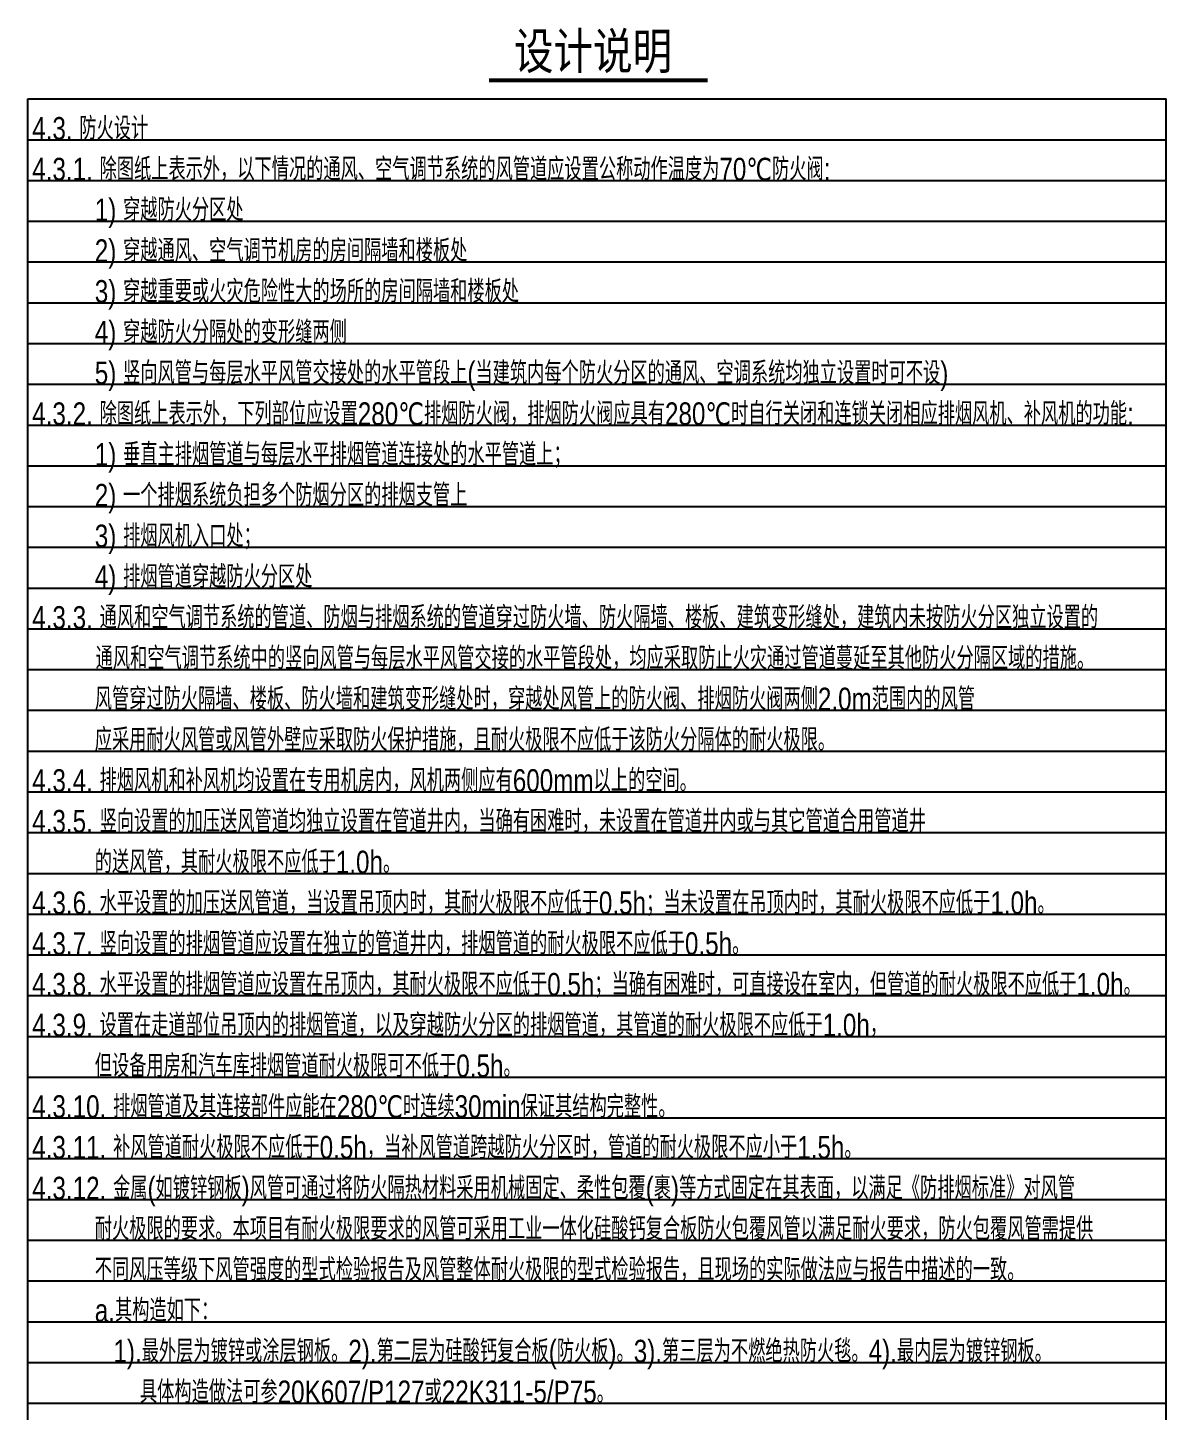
# Model space of a CAD drawing. Extents: x -976302 to -776254, y 5665 to 231437.
# Drawn here: x -832313 to -807181, y 167714 to 198268 of the extents above; entities that cross this region are included whole.
import ezdxf

# ---------------------------------------------------------------- set-up
doc = ezdxf.new("R2010")
doc.units = 0
doc.header["$LTSCALE"] = 1000
doc.header["$MEASUREMENT"] = 0
doc.layers.add('暖通', color=7, linetype='Continuous')
doc.styles.add('-黑体', font='simhei.ttf', dxfattribs={"width": 0.8})
doc.styles.add('文字仿宋', font='fsdb_e.shx', dxfattribs={"width": 0.7, "bigfont": 'fsdb.shx'})

msp = doc.modelspace()

# ---------------------------------------------------------------- linework, layer by layer
at = {"layer": '暖通', "color": 7}
for p, q in [((-832313, 196693.8), (-807181.2, 196693.8)), ((-832313, 141793.8), (-832313, 196693.8)), ((-832313, 196693.8), (-807181.2, 196693.8)), ((-807181.2, 141793.8), (-807181.2, 196693.8)), ((-832313, 195793.8), (-807181.2, 195793.8)), ((-832313, 194893.8), (-807181.2, 194893.8)), ((-832313, 193993.8), (-807181.2, 193993.8)), ((-832313, 193093.8), (-807181.2, 193093.8)), ((-832313, 192193.8), (-807181.2, 192193.8)), ((-832313, 191293.8), (-807181.2, 191293.8)), ((-832313, 190393.8), (-807181.2, 190393.8)), ((-832313, 189493.8), (-807181.2, 189493.8)), ((-832313, 188593.8), (-807181.2, 188593.8)), ((-832313, 187693.8), (-807181.2, 187693.8)), ((-832313, 186793.8), (-807181.2, 186793.8)), ((-832313, 185893.8), (-807181.2, 185893.8)), ((-832313, 184993.8), (-807181.2, 184993.8)), ((-832313, 184093.8), (-807181.2, 184093.8)), ((-832313, 183193.8), (-807181.2, 183193.8)), ((-832313, 182293.8), (-807181.2, 182293.8)), ((-832313, 181393.8), (-807181.2, 181393.8)), ((-832313, 180493.8), (-807181.2, 180493.8)), ((-832313, 179593.8), (-807181.2, 179593.8)), ((-832313, 178693.8), (-807181.2, 178693.8)), ((-832313, 177793.8), (-807181.2, 177793.8)), ((-832313, 176893.8), (-807181.2, 176893.8)), ((-832313, 175993.8), (-807181.2, 175993.8)), ((-832313, 175093.8), (-807181.2, 175093.8)), ((-832313, 174193.8), (-807181.2, 174193.8)), ((-832313, 173293.8), (-807181.2, 173293.8)), ((-832313, 172393.8), (-807181.2, 172393.8)), ((-832313, 171493.8), (-807181.2, 171493.8)), ((-832313, 170593.8), (-807181.2, 170593.8)), ((-832313, 169693.8), (-807181.2, 169693.8)), ((-832313, 168793.8), (-807181.2, 168793.8)), ((-832313, 167893.8), (-807181.2, 167893.8))]:
    msp.add_line(p, q, dxfattribs=at)
at = {"layer": '暖通', "color": 7, "const_width": 92.3}
msp.add_lwpolyline([(-817300.9, 197104.1), (-822127.8, 197104.1)], dxfattribs=at)

# ---------------------------------------------------------------- texts
at = {"layer": '暖通', "color": 7, "style": '-黑体', "width": 0.8}
msp.add_text('设计说明', height=800, rotation=360, dxfattribs=at).set_placement((-821580.7, 197352.2))
at = {"layer": '暖通', "color": 7, "style": '文字仿宋', "width": 0.8}
for s, p in [('4.3. 防火设计', (-832213, 195793.8)), ('4.3.1. 除图纸上表示外，以下情况的通风、空气调节系统的风管道应设置公称动作温度为70℃防火阀:', (-832213, 194893.8)), ('1) 穿越防火分区处', (-830832.1, 193993.8)), ('2) 穿越通风、空气调节机房的房间隔墙和楼板处', (-830832.1, 193093.8)), ('3) 穿越重要或火灾危险性大的场所的房间隔墙和楼板处', (-830832.1, 192193.8)), ('4) 穿越防火分隔处的变形缝两侧', (-830832.1, 191293.8)), ('5) 竖向风管与每层水平风管交接处的水平管段上(当建筑内每个防火分区的通风、空调系统均独立设置时可不设)', (-830832.1, 190393.8)), ('4.3.2. 除图纸上表示外，下列部位应设置280℃排烟防火阀，排烟防火阀应具有280℃时自行关闭和连锁关闭相应排烟风机、补风机的功能:', (-832213, 189493.8)), ('1) 垂直主排烟管道与每层水平排烟管道连接处的水平管道上；', (-830832.1, 188593.8)), ('2) 一个排烟系统负担多个防烟分区的排烟支管上', (-830832.1, 187693.8)), ('3) 排烟风机入口处；', (-830832.1, 186793.8)), ('4) 排烟管道穿越防火分区处', (-830832.1, 185893.8)), ('4.3.3. 通风和空气调节系统的管道、防烟与排烟系统的管道穿过防火墙、防火隔墙、楼板、建筑变形缝处，建筑内未按防火分区独立设置的', (-832213, 184993.8)), ('通风和空气调节系统中的竖向风管与每层水平风管交接的水平管段处，均应采取防止火灾通过管道蔓延至其他防火分隔区域的措施。', (-830813.5, 184093.8)), ('风管穿过防火隔墙、楼板、防火墙和建筑变形缝处时，穿越处风管上的防火阀、排烟防火阀两侧2.0m范围内的风管', (-830832.1, 183193.8)), ('应采用耐火风管或风管外壁应采取防火保护措施，且耐火极限不应低于该防火分隔体的耐火极限。', (-830832.1, 182293.8)), ('4.3.4. 排烟风机和补风机均设置在专用机房内，风机两侧应有600mm以上的空间。', (-832213, 181393.8)), ('4.3.5. 竖向设置的加压送风管道均独立设置在管道井内，当确有困难时，未设置在管道井内或与其它管道合用管道井', (-832213, 180493.8)), ('的送风管，其耐火极限不应低于1.0h。', (-830832.1, 179593.8)), ('4.3.6. 水平设置的加压送风管道，当设置吊顶内时，其耐火极限不应低于0.5h；当未设置在吊顶内时，其耐火极限不应低于1.0h。', (-832213, 178693.8)), ('4.3.7. 竖向设置的排烟管道应设置在独立的管道井内，排烟管道的耐火极限不应低于0.5h。', (-832213, 177793.8)), ('4.3.8. 水平设置的排烟管道应设置在吊顶内，其耐火极限不应低于0.5h；当确有困难时，可直接设在室内，但管道的耐火极限不应低于1.0h。', (-832213, 176893.8)), ('4.3.9. 设置在走道部位吊顶内的排烟管道，以及穿越防火分区的排烟管道，其管道的耐火极限不应低于1.0h，', (-832213, 175993.8)), ('但设备用房和汽车库排烟管道耐火极限可不低于0.5h。', (-830832.1, 175093.8)), ('4.3.10. 排烟管道及其连接部件应能在280℃时连续30min保证其结构完整性。', (-832213, 174193.8)), ('4.3.11. 补风管道耐火极限不应低于0.5h，当补风管道跨越防火分区时，管道的耐火极限不应小于1.5h。', (-832213, 173293.8)), ('4.3.12. 金属(如镀锌钢板)风管可通过将防火隔热材料采用机械固定、柔性包覆(裹)等方式固定在其表面，以满足《防排烟标准》对风管', (-832213, 172393.8)), ('耐火极限的要求。本项目有耐火极限要求的风管可采用工业一体化硅酸钙复合板防火包覆风管以满足耐火要求，防火包覆风管需提供', (-830832.1, 171493.8)), ('不同风压等级下风管强度的型式检验报告及风管整体耐火极限的型式检验报告，且现场的实际做法应与报告中描述的一致。', (-830832.1, 170593.8)), ('a.其构造如下：', (-830832.1, 169693.8)), ('1).最外层为镀锌或涂层钢板。2).第二层为硅酸钙复合板(防火板)。3).第三层为不燃绝热防火毯。4).最内层为镀锌钢板。', (-830420.4, 168793.8)), ('具体构造做法可参20K607/P127或22K311-5/P75。', (-829835.5, 167893.8))]:
    msp.add_text(s, height=500, dxfattribs=at).set_placement(p)

doc.saveas('drawing.dxf')
